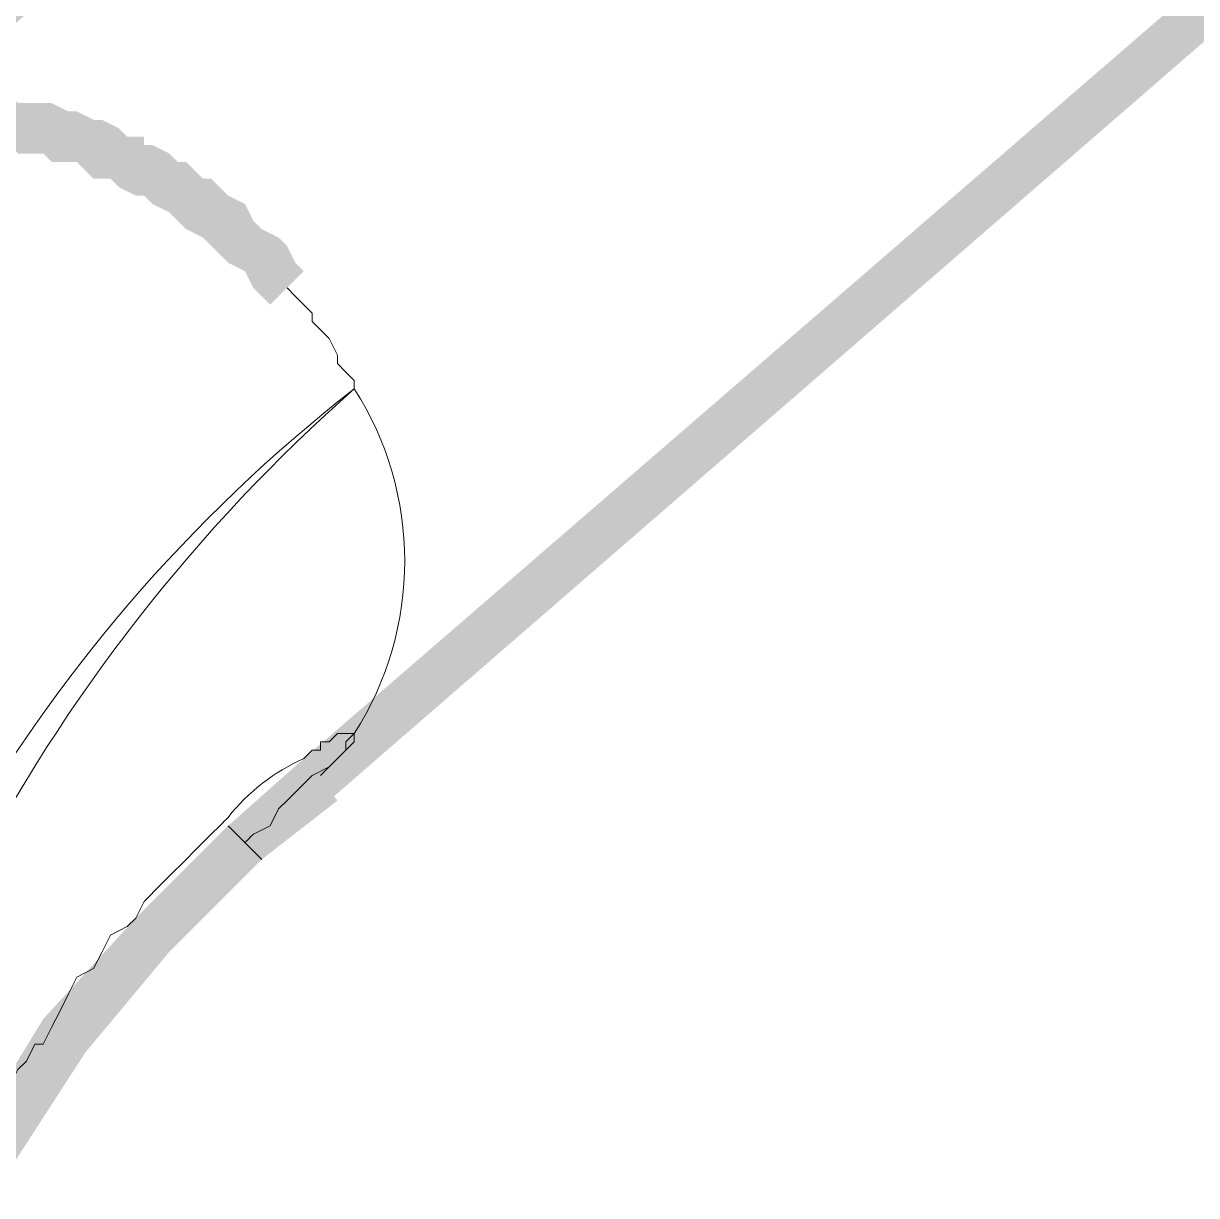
# Model space of a CAD drawing. Header units: millimetres. Extents: x -71336 to -35435, y -26189 to 22712.
# Drawn here: x -37405.645 to -37402.666, y -5696.961 to -5693.983 of the extents above; entities that cross this region are included whole.
import ezdxf
from ezdxf.enums import TextEntityAlignment as Align

# ---------------------------------------------------------------- set-up
doc = ezdxf.new("R2010")
doc.units = ezdxf.units.MM
doc.layers.add('SC - Equipment', color=7, linetype='Continuous', lineweight=13)
doc.styles.get("Standard").update_dxf_attribs({"font": 'arial.ttf', "height": 35})

# ---------------------------------------------------------------- blocks, each defined once
blk = doc.blocks.new('BARCO CLICKSHARE BUTTON WITH TEXT - SCHEMATIC')
at = {"layer": 'SC - Equipment', "lineweight": 0, "transparency": 33554687}
for points in [[(-12.9587, -20.4521), (-12.9801, -20.4307), (-13.0014, -20.4094), (-13.0228, -20.3667), (-13.0655, -20.3453), (-13.0868, -20.324), (-13.1082, -20.3026), (-13.1295, -20.2813), (-13.1722, -20.2599), (-13.1936, -20.2386), (-13.2149, -20.2172), (-13.2576, -20.1959), (-13.2149, -20.1532), (-13.2576, -20.1959), (-13.2576, -20.1959), (-13.2789, -20.1745), (-13.3003, -20.1745), (-13.343, -20.1532), (-13.3643, -20.1318), (-13.407, -20.1318), (-13.4284, -20.1105), (-13.4497, -20.0891), (-13.4924, -20.0891), (-13.5138, -20.0891), (-13.5351, -20.0678), (-13.5778, -20.0678), (-13.5992, -20.0678), (-13.6205, -20.0464), (-13.6419, -20.0464), (-13.6632, -20.0464), (-13.7059, -20.0464), (-13.7273, -20.0464), (-13.7486, -20.0464), (-13.77, -20.0464), (-13.7913, -20.0464), (-13.834, -20.0464), (-13.8554, -20.0464), (-13.8767, -20.0678), (-13.8767, -20.0678), (-13.8981, -20.0678), (-13.9194, -20.0678), (-13.9408, -20.0891), (-13.9621, -20.0891), (-13.9835, -20.0891), (-14.0048, -20.1105), (-14.0048, -20.1105), (-14.0262, -20.1105), (-14.0475, -20.1318), (-14.0689, -20.1318), (-14.0902, -20.1532), (-14.0902, -20.1745), (-14.1115, -20.1745), (-14.1969, -20.0891), (-14.1756, -20.0678), (-14.1756, -20.0678), (-14.1542, -20.0464), (-14.1542, -20.0464), (-14.1329, -20.0251), (-14.1329, -20.0251), (-14.1115, -20.0251), (-14.1115, -20.0251), (-14.0902, -20.0037), (-14.0902, -20.0037), (-14.0689, -19.9824), (-14.0689, -19.9824), (-14.0689, -19.9824), (-14.0475, -19.9824), (-14.0262, -19.9824), (-14.0262, -19.9824), (-14.0048, -19.961), (-14.0048, -19.961), (-13.9835, -19.961), (-13.9835, -19.961), (-13.9621, -19.9397), (-13.9621, -19.9397), (-13.9194, -19.9397), (-13.9194, -19.9397), (-13.8981, -19.9397), (-13.8981, -19.9397), (-13.8981, -19.9397), (-13.8981, -19.9397), (-13.8767, -19.9397), (-13.8767, -19.9397), (-13.834, -19.9184), (-13.834, -19.9184), (-13.8127, -19.9184), (-13.8127, -19.9184), (-13.7913, -19.9184), (-13.7913, -19.9184), (-13.7486, -19.9184), (-13.7486, -19.9184), (-13.7273, -19.9184), (-13.7273, -19.9184), (-13.6846, -19.9184), (-13.6846, -19.9184), (-13.6632, -19.9184), (-13.6632, -19.9184), (-13.6205, -19.9184), (-13.6205, -19.9184), (-13.5992, -19.9397), (-13.5992, -19.9397), (-13.5565, -19.9397), (-13.5565, -19.9397), (-13.5351, -19.9397), (-13.5351, -19.9397), (-13.5138, -19.9397), (-13.5138, -19.9397), (-13.4711, -19.961), (-13.4711, -19.961), (-13.4497, -19.961), (-13.4497, -19.961), (-13.407, -19.9824), (-13.407, -19.9824), (-13.3857, -19.9824), (-13.3857, -19.9824), (-13.343, -20.0037), (-13.343, -20.0037), (-13.3216, -20.0251), (-13.3216, -20.0251), (-13.2789, -20.0251), (-13.2789, -20.0464), (-13.2576, -20.0464), (-13.2576, -20.0464), (-13.2149, -20.0678), (-13.2149, -20.0678), (-13.1936, -20.0891), (-13.1936, -20.0891), (-13.1722, -20.0891), (-13.1722, -20.0891), (-13.1509, -20.1105), (-13.1509, -20.1105), (-13.1295, -20.1318), (-13.1082, -20.1318), (-13.0868, -20.1532), (-13.0868, -20.1532), (-13.0655, -20.1745), (-13.0655, -20.1745), (-13.0228, -20.1959), (-13.0228, -20.1959), (-13.0014, -20.2386), (-13.0014, -20.2386), (-12.9801, -20.2599), (-12.9801, -20.2599), (-12.9374, -20.2813), (-12.9374, -20.2813), (-12.916, -20.3026), (-12.916, -20.3026), (-12.8947, -20.3453), (-12.8947, -20.3453), (-12.8733, -20.3667)], [(-13.77, -22.651), (-13.5351, -22.2667), (-13.3003, -22.0105), (-13.1082, -21.8184), (-13.0655, -21.7757), (-12.9801, -21.8611), (-13.0228, -21.9038), (-13.2149, -22.0959), (-13.4284, -22.3521), (-13.6632, -22.715)]]:
    blk.add_hatch(color=7, dxfattribs=at).paths.add_polyline_path(points)
at = {"layer": 'SC - Equipment', "color": 7, "lineweight": 0, "transparency": 33554687}
for points in [[(-12.916, -20.4094), (-12.8947, -20.4307), (-12.8733, -20.4521), (-12.852, -20.4734), (-12.852, -20.4948), (-12.8306, -20.5161), (-12.8093, -20.5375), (-12.7879, -20.5802), (-12.7879, -20.6015), (-12.7666, -20.6229), (-12.7452, -20.6442), (-12.7452, -20.6656, -0.292843), (-12.7452, -21.5409), (-12.7452, -21.5622), (-12.7666, -21.5836), (-12.7879, -21.6049), (-12.8093, -21.6263), (-12.8306, -21.6476)], [(-13.77, -21.8611, -0.100248), (-12.7452, -20.6656, 0.09283), (-13.7273, -21.9251)], [(-13.0655, -21.7543, -0.123106), (-12.8733, -21.6049), (-12.852, -21.5836), (-12.8306, -21.5836), (-12.8306, -21.5622), (-12.8093, -21.5622), (-12.7879, -21.5409), (-12.7666, -21.5409), (-12.7452, -21.5409), (-12.7666, -21.5622), (-12.7666, -21.5836), (-12.7879, -21.6049), (-12.8093, -21.6262), (-12.852, -21.6476), (-12.8733, -21.6689), (-12.8947, -21.6903), (-12.916, -21.7116), (-12.9374, -21.733), (-12.9587, -21.7757), (-13.0014, -21.797)]]:
    blk.add_lwpolyline(points, format="xyb", dxfattribs=at)
for points in [[(-13.6632, -22.5229), (-13.6419, -22.4802), (-13.6205, -22.4375), (-13.5992, -22.3948), (-13.5778, -22.3735), (-13.5565, -22.3308), (-13.5351, -22.3308), (-13.5138, -22.2881), (-13.4924, -22.2454), (-13.4711, -22.2027), (-13.4497, -22.16), (-13.407, -22.1386), (-13.3857, -22.0959), (-13.3643, -22.0532), (-13.3216, -22.0319), (-13.3003, -22.0105), (-13.279, -21.9678), (-13.2363, -21.9251), (-13.2149, -21.9038), (-13.1722, -21.8611), (-13.1509, -21.8397), (-13.1082, -21.797), (-13.0868, -21.7757)], [(-13.0868, -21.7757), (-13.0868, -21.7757)], [(-13.0868, -21.7757), (-13.0868, -21.7757)]]:
    blk.add_lwpolyline(points, dxfattribs=at)
blk.add_lwpolyline([(-13.0655, -21.7757), (-13.0655, -21.7757), (-12.9801, -21.8611), (-12.9801, -21.8611)], close=True, dxfattribs=at)
for points in [[(-13.0655, -21.7543), (-13.0655, -21.7543), (-13.0655, -21.7543), (-13.0868, -21.7757)], [(-13.0014, -21.797), (-13.0228, -21.8184), (-13.0228, -21.8184), (-13.0228, -21.8184)]]:
    blk.add_open_spline(points, degree=3, dxfattribs=at)
for points in [[(-14.1969, -20.0891), (-5.8709, -12.8733), (-14.1115, -20.1745), (-5.7856, -12.98)], [(-4.4192, -14.4317), (-12.8093, -21.7116), (-4.4833, -14.3463), (-12.8733, -21.6049)], [(-13.0655, -21.7757), (-12.8733, -21.6049), (-12.9801, -21.8611), (-12.7879, -21.7116)]]:
    blk.add_solid(points, dxfattribs=at)
at = {"ltscale": 5}
for tag, p in [('MAKE', (0, 10.9753)), ('MODEL', (0, 5.9753))]:
    blk.add_attdef(tag, text='', height=2.5, dxfattribs=at).set_placement(p, align=Align.MIDDLE_CENTER)
at = {"ltscale": 5, "flags": 1}
for tag, p in [('ROOM_TYPE', (45, -5)), ('LOCATION', (45, -10)), ('RACK_EQUIPMENT_(Y/N)', (45, -15)), ('IP_(Y/N)', (45, -30)), ('POE(WATT)', (45, -35)), ('AMP(@240V)', (45, -40)), ('WATT', (45, -45)), ('BTU/H', (45, -50)), ('WEIGHT(KG)', (45, -55)), ('TRANSFORMER_TAPS', (45, -60))]:
    blk.add_attdef(tag, p, '', height=2.5, dxfattribs=at)
for tag, p in [('DESCRIPTION', (56.9608, -23.892)), ('BRACKET', (53.1547, -63.4953))]:
    blk.add_attdef(tag, text='', height=2.5, dxfattribs=at).set_placement(p, align=Align.MIDDLE_CENTER)

msp = doc.modelspace()

# ---------------------------------------------------------------- block references
at = {"ltscale": 5}
msp.add_blockref('BARCO CLICKSHARE BUTTON WITH TEXT - SCHEMATIC', (-37392.0595, -5674.2461), dxfattribs=at)

doc.saveas('drawing.dxf')
